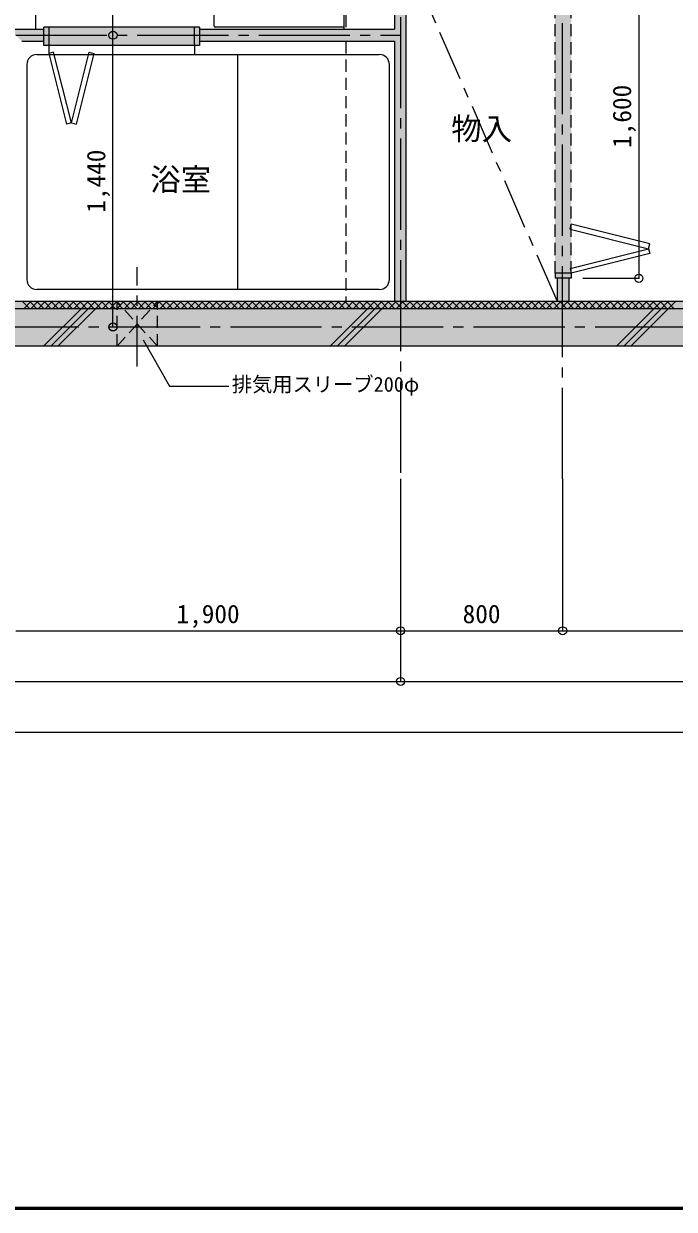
# Model space of a CAD drawing. Units: millimetres at full size, sheet at 1:50. Extents: x -9674 to 9699, y -6794 to 6791.
# Drawn here: x 162 to 3374, y -6794 to -941 of the extents above; entities that cross this region are included whole.
import ezdxf
from ezdxf.enums import TextEntityAlignment as Align

# ---------------------------------------------------------------- set-up
doc = ezdxf.new("R2010")
doc.units = ezdxf.units.MM
doc.header["$LTSCALE"] = 50
doc.header["$PDMODE"] = 32
doc.header["$PDSIZE"] = 40
for name, pattern in [('CHAIN1', [8, 5, -1, 1, -1]), ('CHAIN2', [12, 9, -1, 1, -1]), ('DASHED1', [1.8, 1.2, -0.6])]:
    doc.linetypes.add(name, pattern=pattern)
for name, color, linetype, lineweight in [('0-0_図面枠', 7, 'Continuous', 9), ('1-0_芯', 7, 'CHAIN2', 9), ('1-1_躯体', 2, 'Continuous', 25), ('1-2_間仕切', 3, 'Continuous', 18), ('1-3_建具', 3, 'Continuous', 18), ('1-5_設備', 7, 'Continuous', 9), ('1-7_その他', 7, 'DASHED1', 9), ('1-8_ハッチ', 4, 'Continuous', 9), ('1-A_文字', 7, 'Continuous', 9), ('1-B_寸法', 7, 'Continuous', 9), ('1-C_梁', 7, 'DASHED1', 9), ('1-D_記号', 7, 'CHAIN1', 9)]:
    doc.layers.add(name, color=color, linetype=linetype, lineweight=lineweight)
for name, color, linetype in [('4-0', 1, 'Continuous'), ('4-2', 4, 'Continuous'), ('4-F', 4, 'Continuous')]:
    doc.layers.add(name, color=color, linetype=linetype)
doc.styles.add('ＭＳ ゴシック', font='')
doc.styles.get('ＭＳ ゴシック').set_extended_font_data('MS Gothic')

msp = doc.modelspace()

# ---------------------------------------------------------------- linework, layer by layer
at = {"layer": '0-0_図面枠'}
for p, q in [((9693.64, -6788.64), (-9668.64, -6788.64)), ((-9666.87, -6786.88), (9691.87, -6786.88)), ((-9665.11, -6785.11), (9690.11, -6785.11)), ((-9663.35, -6783.35), (9688.35, -6783.35)), ((-9673.92, -6793.93), (9698.92, -6793.93)), ((-9672.16, -6792.16), (9697.16, -6792.16)), ((-9670.4, -6790.4), (9695.4, -6790.4))]:
    msp.add_line(p, q, dxfattribs=at)
at = {"layer": '1-0_芯'}
for p, q in [((2022.5, 4491.87), (2022.5, -3188.13)), ((2822.5, -3188.13), (2822.5, 31.87)), ((122.5, -998.13), (2022.5, -998.13)), ((-8417.5, -2438.13), (8192.5, -2438.13))]:
    msp.add_line(p, q, dxfattribs=at)
at = {"layer": '1-1_躯体'}
for p, q in [((5832.5, -2348.13), (-6617.5, -2348.13)), ((6332.5, -2533.13), (-7267.5, -2533.13))]:
    msp.add_line(p, q, dxfattribs=at)
at = {"layer": '1-2_間仕切'}
for p, q in [((1992.5, 1.87), (1992.5, -968.13)), ((2048.5, -598.13), (2048.5, -2313.13)), ((92.5, -968.13), (260.5, -968.13)), ((1030.5, -968.13), (1992.5, -968.13)), ((152.5, -1028.13), (260.5, -1028.13)), ((1030.5, -1028.13), (1992.5, -1028.13)), ((1992.5, -1028.13), (1992.5, -2313.13)), ((2796.5, -2313.13), (2796.5, -2198.13)), ((2852.5, -2198.13), (2852.5, -2313.13))]:
    msp.add_line(p, q, dxfattribs=at)
at = {"layer": '1-3_建具', "color": 7, "linetype": 'DASHED1', "lineweight": 9}
for p, q in [((2785, -2173.13), (2785, -623.13)), ((2865, -2173.13), (2865, -623.13))]:
    msp.add_line(p, q, dxfattribs=at)
at = {"layer": '1-3_建具', "color": 7, "lineweight": 9}
for p, q in [((260.5, -1048.13), (260.5, -958.13)), ((285.5, -958.13), (260.5, -958.13)), ((285.5, -958.13), (285.5, -1048.13)), ((1005.5, -958.13), (285.5, -958.13)), ((1005.5, -1048.13), (1005.5, -958.13)), ((1030.5, -958.13), (1005.5, -958.13)), ((1030.5, -958.13), (1030.5, -1048.13)), ((285.5, -1048.13), (260.5, -1048.13)), ((1005.5, -1048.13), (285.5, -1048.13)), ((1030.5, -1048.13), (1005.5, -1048.13)), ((309.75, -1082.07), (285.5, -1088.13)), ((397.07, -1431.32), (309.75, -1082.07)), ((397.07, -1431.32), (484.38, -1082.07)), ((484.38, -1082.07), (508.63, -1088.13)), ((397.07, -1431.32), (372.81, -1437.38)), ((397.07, -1431.32), (421.32, -1437.38)), ((2858.94, -1954.85), (2865, -1930.6)), ((3253.06, -2027.61), (2865, -1930.6)), ((2858.94, -1954.85), (3246.99, -2051.86)), ((3246.99, -2051.86), (3253.06, -2027.61)), ((2858.94, -2148.88), (2865, -2173.13)), ((2865, -2198.13), (2785, -2198.13)), ((2865, -2173.13), (2865, -2198.13))]:
    msp.add_line(p, q, dxfattribs=at)
for points in [[(2858.94, -2148.88), (3246.99, -2051.86), (3253.06, -2076.12), (2865, -2173.13)], [(2865, -2173.13), (2785, -2173.13), (2785, -2198.13)]]:
    msp.add_lwpolyline(points, dxfattribs=at)
at = {"layer": '1-5_設備'}
for p, q in [((1742.5, 1.87), (1742.5, -968.13)), ((1102.5, -953.13), (1102.5, -163.13)), ((1742.5, -958.13), (1107.5, -958.13)), ((285.5, -1048.13), (285.5, -1093.13)), ((1005.5, -1048.13), (1005.5, -1093.13)), ((227.5, -1093.13), (1917.5, -1093.13)), ((285.5, -1088.13), (372.81, -1437.38)), ((508.63, -1088.13), (421.32, -1437.38)), ((1217.5, -1093.13), (1217.5, -2253.13)), ((177.5, -1143.13), (177.5, -2203.13)), ((1967.5, -2203.13), (1967.5, -1143.13)), ((1917.5, -2253.13), (227.5, -2253.13))]:
    msp.add_line(p, q, dxfattribs=at)
for centre, radius, start, end in [((1107.5, -953.13), 5, 180, 270), ((227.5, -1143.13), 50, 90, 180), ((1917.5, -1143.13), 50, 0, 90), ((227.5, -2203.13), 50, 180, 270), ((1917.5, -2203.13), 50, 270, 0)]:
    msp.add_arc(centre, radius, start, end, dxfattribs=at)
at = {"layer": '1-7_その他', "color": 4, "linetype": 'CHAIN1'}
msp.add_line((2796.5, -2313.13), (2048.5, -598.13), dxfattribs=at)
at = {"layer": '1-7_その他', "linetype": 'CHAIN1'}
msp.add_line((722.5, -2633.13), (722.5, -2143.13), dxfattribs=at)
at = {"layer": '1-7_その他'}
for p, q in [((622.5, -2533.13), (622.5, -2313.13)), ((622.5, -2533.13), (822.5, -2313.13)), ((822.5, -2533.13), (622.5, -2313.13)), ((822.5, -2533.13), (822.5, -2313.13))]:
    msp.add_line(p, q, dxfattribs=at)
at = {"layer": '1-8_ハッチ'}
for p, q in [((5797.5, -2313.13), (-6582.5, -2313.13)), ((156.46, -2313.13), (191.46, -2348.13)), ((162.1, -2348.13), (197.1, -2313.13)), ((191.81, -2313.13), (226.81, -2348.13)), ((197.45, -2348.13), (232.45, -2313.13)), ((227.17, -2313.13), (262.17, -2348.13)), ((232.81, -2348.13), (267.81, -2313.13)), ((262.52, -2313.13), (297.52, -2348.13)), ((268.16, -2348.13), (303.16, -2313.13)), ((297.88, -2313.13), (332.88, -2348.13)), ((303.52, -2348.13), (338.52, -2313.13)), ((333.23, -2313.13), (368.23, -2348.13)), ((338.87, -2348.13), (373.87, -2313.13)), ((368.59, -2313.13), (403.59, -2348.13)), ((374.23, -2348.13), (409.23, -2313.13)), ((403.94, -2313.13), (438.94, -2348.13)), ((409.59, -2348.13), (444.59, -2313.13)), ((439.3, -2313.13), (474.3, -2348.13)), ((444.94, -2348.13), (479.94, -2313.13)), ((474.65, -2313.13), (509.65, -2348.13)), ((480.3, -2348.13), (515.3, -2313.13)), ((510.01, -2313.13), (545.01, -2348.13)), ((515.65, -2348.13), (550.65, -2313.13)), ((545.36, -2313.13), (580.36, -2348.13)), ((551.01, -2348.13), (586.01, -2313.13)), ((580.72, -2313.13), (615.72, -2348.13)), ((586.36, -2348.13), (621.36, -2313.13)), ((616.07, -2313.13), (651.07, -2348.13)), ((621.72, -2348.13), (656.72, -2313.13)), ((651.43, -2313.13), (686.43, -2348.13)), ((657.07, -2348.13), (692.07, -2313.13)), ((686.79, -2313.13), (721.79, -2348.13)), ((692.43, -2348.13), (727.43, -2313.13)), ((722.14, -2313.13), (757.14, -2348.13)), ((727.78, -2348.13), (762.78, -2313.13)), ((757.5, -2313.13), (792.5, -2348.13)), ((763.14, -2348.13), (798.14, -2313.13)), ((792.85, -2313.13), (827.85, -2348.13)), ((798.49, -2348.13), (833.49, -2313.13)), ((828.21, -2313.13), (863.21, -2348.13)), ((833.85, -2348.13), (868.85, -2313.13)), ((863.56, -2313.13), (898.56, -2348.13)), ((869.2, -2348.13), (904.2, -2313.13)), ((898.92, -2313.13), (933.92, -2348.13)), ((904.56, -2348.13), (939.56, -2313.13)), ((934.27, -2313.13), (969.27, -2348.13)), ((939.92, -2348.13), (974.92, -2313.13)), ((969.63, -2313.13), (1004.63, -2348.13)), ((975.27, -2348.13), (1010.27, -2313.13)), ((1004.98, -2313.13), (1039.98, -2348.13)), ((1010.63, -2348.13), (1045.63, -2313.13)), ((1040.34, -2313.13), (1075.34, -2348.13)), ((1045.98, -2348.13), (1080.98, -2313.13)), ((1075.69, -2313.13), (1110.69, -2348.13)), ((1081.34, -2348.13), (1116.34, -2313.13)), ((1111.05, -2313.13), (1146.05, -2348.13)), ((1116.69, -2348.13), (1151.69, -2313.13)), ((1146.4, -2313.13), (1181.4, -2348.13)), ((1152.05, -2348.13), (1187.05, -2313.13)), ((1181.76, -2313.13), (1216.76, -2348.13)), ((1187.4, -2348.13), (1222.4, -2313.13)), ((1217.12, -2313.13), (1252.12, -2348.13)), ((1222.76, -2348.13), (1257.76, -2313.13)), ((1252.47, -2313.13), (1287.47, -2348.13)), ((1258.11, -2348.13), (1293.11, -2313.13)), ((1287.83, -2313.13), (1322.83, -2348.13)), ((1293.47, -2348.13), (1328.47, -2313.13)), ((1323.18, -2313.13), (1358.18, -2348.13)), ((1328.82, -2348.13), (1363.82, -2313.13)), ((1358.54, -2313.13), (1393.54, -2348.13)), ((1364.18, -2348.13), (1399.18, -2313.13)), ((1393.89, -2313.13), (1428.89, -2348.13)), ((1399.54, -2348.13), (1434.54, -2313.13)), ((1429.25, -2313.13), (1464.25, -2348.13)), ((1434.89, -2348.13), (1469.89, -2313.13)), ((1464.6, -2313.13), (1499.6, -2348.13)), ((1470.25, -2348.13), (1505.25, -2313.13)), ((1499.96, -2313.13), (1534.96, -2348.13)), ((1505.6, -2348.13), (1540.6, -2313.13)), ((1535.31, -2313.13), (1570.31, -2348.13)), ((1540.96, -2348.13), (1575.96, -2313.13)), ((1570.67, -2313.13), (1605.67, -2348.13)), ((1576.31, -2348.13), (1611.31, -2313.13)), ((1606.02, -2313.13), (1641.02, -2348.13)), ((1611.67, -2348.13), (1646.67, -2313.13)), ((1641.38, -2313.13), (1676.38, -2348.13)), ((1647.02, -2348.13), (1682.02, -2313.13)), ((1676.73, -2313.13), (1711.73, -2348.13)), ((1682.38, -2348.13), (1717.38, -2313.13)), ((1712.09, -2313.13), (1747.09, -2348.13)), ((1717.73, -2348.13), (1752.73, -2313.13)), ((1747.45, -2313.13), (1782.45, -2348.13)), ((1753.09, -2348.13), (1788.09, -2313.13)), ((1782.8, -2313.13), (1817.8, -2348.13)), ((1788.44, -2348.13), (1823.44, -2313.13)), ((1818.16, -2313.13), (1853.16, -2348.13)), ((1823.8, -2348.13), (1858.8, -2313.13)), ((1853.51, -2313.13), (1888.51, -2348.13)), ((1859.15, -2348.13), (1894.15, -2313.13)), ((1888.87, -2313.13), (1923.87, -2348.13)), ((1894.51, -2348.13), (1929.51, -2313.13)), ((1924.22, -2313.13), (1959.22, -2348.13)), ((1929.87, -2348.13), (1964.87, -2313.13)), ((1959.58, -2313.13), (1994.58, -2348.13)), ((1965.22, -2348.13), (2000.22, -2313.13)), ((1994.93, -2313.13), (2029.93, -2348.13)), ((2000.58, -2348.13), (2035.58, -2313.13)), ((2030.29, -2313.13), (2065.29, -2348.13)), ((2035.93, -2348.13), (2070.93, -2313.13)), ((2065.64, -2313.13), (2100.64, -2348.13)), ((2071.29, -2348.13), (2106.29, -2313.13)), ((2101, -2313.13), (2136, -2348.13)), ((2106.64, -2348.13), (2141.64, -2313.13)), ((2136.35, -2313.13), (2171.35, -2348.13)), ((2142, -2348.13), (2177, -2313.13)), ((2171.71, -2313.13), (2206.71, -2348.13)), ((2177.35, -2348.13), (2212.35, -2313.13)), ((2207.06, -2313.13), (2242.06, -2348.13)), ((2212.71, -2348.13), (2247.71, -2313.13)), ((2242.42, -2313.13), (2277.42, -2348.13)), ((2248.06, -2348.13), (2283.06, -2313.13)), ((2277.78, -2313.13), (2312.78, -2348.13)), ((2283.42, -2348.13), (2318.42, -2313.13)), ((2313.13, -2313.13), (2348.13, -2348.13)), ((2318.77, -2348.13), (2353.77, -2313.13)), ((2348.49, -2313.13), (2383.49, -2348.13)), ((2354.13, -2348.13), (2389.13, -2313.13)), ((2383.84, -2313.13), (2418.84, -2348.13)), ((2389.48, -2348.13), (2424.48, -2313.13)), ((2419.2, -2313.13), (2454.2, -2348.13)), ((2424.84, -2348.13), (2459.84, -2313.13)), ((2454.55, -2313.13), (2489.55, -2348.13)), ((2460.2, -2348.13), (2495.2, -2313.13)), ((2489.91, -2313.13), (2524.91, -2348.13)), ((2495.55, -2348.13), (2530.55, -2313.13)), ((2525.26, -2313.13), (2560.26, -2348.13)), ((2530.91, -2348.13), (2565.91, -2313.13)), ((2560.62, -2313.13), (2595.62, -2348.13)), ((2566.26, -2348.13), (2601.26, -2313.13)), ((2595.97, -2313.13), (2630.97, -2348.13)), ((2601.62, -2348.13), (2636.62, -2313.13)), ((2631.33, -2313.13), (2666.33, -2348.13)), ((2636.97, -2348.13), (2671.97, -2313.13)), ((2666.68, -2313.13), (2701.68, -2348.13)), ((2672.33, -2348.13), (2707.33, -2313.13)), ((2702.04, -2313.13), (2737.04, -2348.13)), ((2707.68, -2348.13), (2742.68, -2313.13)), ((2737.4, -2313.13), (2772.4, -2348.13)), ((2743.04, -2348.13), (2778.04, -2313.13)), ((2772.75, -2313.13), (2807.75, -2348.13)), ((2778.39, -2348.13), (2813.39, -2313.13)), ((2808.11, -2313.13), (2843.11, -2348.13)), ((2813.75, -2348.13), (2848.75, -2313.13)), ((2843.46, -2313.13), (2878.46, -2348.13)), ((2849.1, -2348.13), (2884.1, -2313.13)), ((2878.82, -2313.13), (2913.82, -2348.13)), ((2884.46, -2348.13), (2919.46, -2313.13)), ((2914.17, -2313.13), (2949.17, -2348.13)), ((2919.81, -2348.13), (2954.81, -2313.13)), ((2949.53, -2313.13), (2984.53, -2348.13)), ((2955.17, -2348.13), (2990.17, -2313.13)), ((2984.88, -2313.13), (3019.88, -2348.13)), ((2990.53, -2348.13), (3025.53, -2313.13)), ((3020.24, -2313.13), (3055.24, -2348.13)), ((3025.88, -2348.13), (3060.88, -2313.13)), ((3055.59, -2313.13), (3090.59, -2348.13)), ((3061.24, -2348.13), (3096.24, -2313.13)), ((3090.95, -2313.13), (3125.95, -2348.13)), ((3096.59, -2348.13), (3131.59, -2313.13)), ((3126.3, -2313.13), (3161.3, -2348.13)), ((3131.95, -2348.13), (3166.95, -2313.13)), ((3161.66, -2313.13), (3196.66, -2348.13)), ((3167.3, -2348.13), (3202.3, -2313.13)), ((3197.01, -2313.13), (3232.01, -2348.13)), ((3202.66, -2348.13), (3237.66, -2313.13)), ((3232.37, -2313.13), (3267.37, -2348.13)), ((3238.01, -2348.13), (3273.01, -2313.13)), ((3267.73, -2313.13), (3302.73, -2348.13)), ((3273.37, -2348.13), (3308.37, -2313.13)), ((3303.08, -2313.13), (3338.08, -2348.13)), ((3308.72, -2348.13), (3343.72, -2313.13)), ((3338.44, -2313.13), (3373.44, -2348.13)), ((3344.08, -2348.13), (3379.08, -2313.13)), ((259.94, -2533.13), (444.94, -2348.13)), ((295.3, -2533.13), (480.3, -2348.13)), ((330.65, -2533.13), (515.65, -2348.13)), ((1674.15, -2533.13), (1859.15, -2348.13)), ((1709.51, -2533.13), (1894.51, -2348.13)), ((1744.87, -2533.13), (1929.87, -2348.13)), ((3088.37, -2533.13), (3273.37, -2348.13)), ((3123.72, -2533.13), (3308.72, -2348.13)), ((3159.08, -2533.13), (3344.08, -2348.13))]:
    msp.add_line(p, q, dxfattribs=at)
at = {"layer": '1-A_文字'}
msp.add_lwpolyline([(750.92, -2502.36), (882.3, -2729.92), (1175.17, -2729.92)], dxfattribs=at)
at = {"layer": '1-B_寸法'}
for p, q in [((602.46, -998.13), (602.46, 31.87)), ((3198.46, -598.13), (3198.46, -2198.13)), ((602.46, -2438.13), (602.46, -998.13)), ((2921.61, -2198.13), (3198.46, -2198.13)), ((2022.5, -3188.13), (2022.5, -4188.13)), ((2822.5, -3188.13), (2822.5, -3938.13)), ((122.5, -3938.13), (2022.5, -3938.13)), ((2022.5, -3938.13), (2822.5, -3938.13)), ((2822.5, -3938.13), (6422.5, -3938.13)), ((-2477.5, -4188.13), (2022.5, -4188.13)), ((2022.5, -4188.13), (6422.5, -4188.13)), ((-6677.5, -4438.13), (6422.5, -4438.13))]:
    msp.add_line(p, q, dxfattribs=at)
at = {"layer": '1-B_寸法', "color": 3}
for p in [(602.46, -998.13), (3198.46, -2198.13), (602.46, -2438.13), (2022.5, -3938.13), (2822.5, -3938.13), (2022.5, -4188.13)]:
    msp.add_point(p, dxfattribs=at)
at = {"layer": '1-C_梁'}
for p, q in [((1752.5, 1.87), (1752.5, -968.13)), ((1752.5, -1028.13), (1752.5, -2313.13))]:
    msp.add_line(p, q, dxfattribs=at)
at = {"layer": '1-D_記号'}
msp.add_line((222.5, -968.13), (222.5, 1.87), dxfattribs=at)
at = {"layer": '4-0'}
msp.add_solid([(6332.5, -2533.13), (5832.5, -2348.13), (-6917.5, -2533.13), (-6617.5, -2348.13)], dxfattribs=at)
at = {"layer": '4-2'}
for points in [[(1992.5, -2313.13), (2048.5, -2313.13), (1992.5, 1.87), (2048.5, -598.13)], [(2785, -598.13), (2865, -598.13), (2785, -2198.13), (2865, -2198.13)], [(260.5, -1028.13), (260.5, -968.13), (152.5, -1028.13), (92.5, -968.13)], [(260.5, -958.13), (260.5, -1048.13), (1030.5, -958.13), (1030.5, -1048.13)], [(1030.5, -968.13), (1030.5, -1028.13), (1992.5, -968.13), (1992.5, -1028.13)], [(2796.5, -2198.13), (2796.5, -2313.13), (2852.5, -2198.13), (2852.5, -2313.13)]]:
    msp.add_solid(points, dxfattribs=at)
at = {"layer": '4-F'}
msp.add_solid([(5797.5, -2313.13), (5832.5, -2348.13), (-6582.5, -2313.13), (-6582.5, -2348.13)], dxfattribs=at)

# ---------------------------------------------------------------- texts
at = {"layer": '1-A_文字', "style": 'ＭＳ ゴシック'}
for s, height, p in [('物入', 110, (2272.5, -1548.13)), ('浴室', 110, (787.1, -1798.52)), ('排気用スリーブ200φ', 73.31, (1189.27, -2779.98))]:
    msp.add_text(s, height=height, dxfattribs=at).set_placement(p, align=Align.BOTTOM_LEFT)
at = {"layer": '1-B_寸法', "style": 'ＭＳ ゴシック'}
for s, p in [('1,600', (3188.46, -1554.38)), ('1,440', (592.46, -1874.38))]:
    msp.add_text(s, height=91.64, rotation=90, dxfattribs=at).set_placement(p, align=Align.BOTTOM_LEFT)
for s, p in [('1,900', (916.25, -3928.13)), ('800', (2328.75, -3928.13))]:
    msp.add_text(s, height=91.64, dxfattribs=at).set_placement(p, align=Align.BOTTOM_LEFT)

doc.saveas('drawing.dxf')
